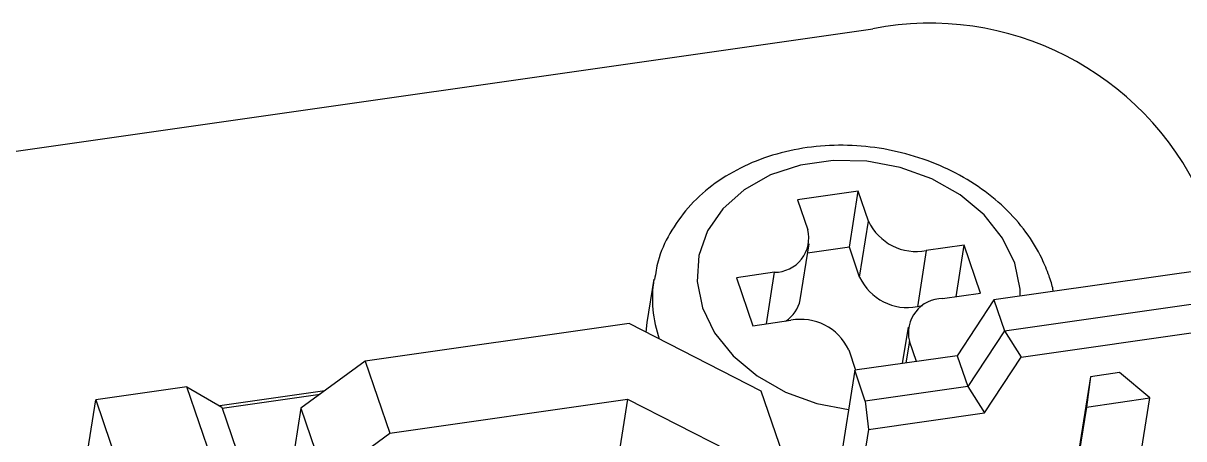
# Model space of a CAD drawing. Header units: millimetres. Extents: x 5 to 415, y 5 to 292.
# Drawn here: x 340.32 to 348.89, y 240.26 to 243.33 of the extents above; entities that cross this region are included whole.
import ezdxf

# ---------------------------------------------------------------- set-up
doc = ezdxf.new("R2010")
doc.units = ezdxf.units.MM

msp = doc.modelspace()

# ---------------------------------------------------------------- linework, layer by layer
at = {"color": 7, "linetype": 'Continuous', "lineweight": 25}
for p, q in [((310.0927, 238.0798), (346.5982, 243.2886)), ((346.4913, 242.0896), (346.0431, 242.0256)), ((346.0431, 242.0256), (346.1185, 241.8042)), ((346.4253, 241.6759), (346.4913, 242.0896)), ((346.5668, 241.8682), (346.4913, 242.0896)), ((346.5008, 241.4545), (346.5668, 241.8682)), ((346.0619, 241.2874), (346.1279, 241.7011)), ((346.4253, 241.6759), (346.1168, 241.6318)), ((346.5008, 241.4545), (346.4253, 241.6759)), ((347.2737, 241.6905), (346.9935, 241.6505)), ((347.2131, 241.3104), (347.2737, 241.6905)), ((347.3944, 241.3363), (347.2737, 241.6905)), ((346.9935, 241.6505), (346.9275, 241.2368)), ((350.0322, 241.6493), (347.4924, 241.2869)), ((344.9818, 241.4388), (344.931, 241.1206)), ((345.8728, 241.4906), (345.5926, 241.4506)), ((345.5926, 241.4506), (345.7133, 241.0964)), ((347.1142, 241.2963), (347.3944, 241.3363)), ((347.57, 241.0592), (349.7736, 241.3737)), ((346.9664, 241.2424), (346.9275, 241.2368)), ((347.4924, 241.2869), (347.2215, 240.8751)), ((347.4924, 241.2869), (347.57, 241.0592)), ((344.7992, 241.1117), (342.851, 240.8337)), ((345.7746, 240.6141), (344.7992, 241.1117)), ((344.931, 241.1206), (344.9226, 241.0488)), ((345.7133, 241.0964), (345.9935, 241.1364)), ((346.8591, 241.0858), (346.8163, 240.8172)), ((347.6944, 240.8643), (349.653, 241.1438)), ((346.9199, 240.832), (346.8685, 240.9827)), ((347.57, 241.0592), (347.2991, 240.6474)), ((347.57, 241.0592), (347.6944, 240.8643)), ((346.4202, 240.9187), (346.4716, 240.7681)), ((342.851, 240.8337), (342.3753, 240.4872)), ((342.851, 240.8337), (343.032, 240.3024)), ((347.2215, 240.8751), (346.465, 240.7671)), ((347.2215, 240.8751), (347.2991, 240.6474)), ((347.4235, 240.4524), (347.6944, 240.8643)), ((346.465, 240.7671), (346.2282, 239.283)), ((346.5426, 240.5394), (346.465, 240.7671)), ((348.4208, 240.7502), (348.205, 240.7195)), ((348.643, 240.5627), (348.4208, 240.7502)), ((341.5331, 240.6456), (340.8607, 240.5497)), ((341.7142, 240.1143), (341.5331, 240.6456)), ((341.5331, 240.6456), (341.7908, 240.4958)), ((347.2991, 240.6474), (346.5426, 240.5394)), ((347.2991, 240.6474), (347.4235, 240.4524)), ((348.205, 240.7195), (347.8496, 238.4917)), ((348.205, 240.7195), (348.1757, 240.4961)), ((342.5511, 240.6152), (341.7757, 240.5046)), ((343.032, 240.3024), (344.7882, 240.5529)), ((344.7882, 240.5529), (344.5334, 238.956)), ((344.7882, 240.5529), (345.5197, 240.1798)), ((348.1283, 233.7072), (345.7746, 240.6141)), ((348.1757, 240.4961), (348.643, 240.5627)), ((348.2876, 238.335), (348.643, 240.5627)), ((340.3631, 237.4308), (340.8607, 240.5497)), ((340.8607, 240.5497), (343.4212, 233.0356)), ((341.7908, 240.4958), (341.9719, 239.9645)), ((342.3753, 240.4872), (342.33, 240.2031)), ((342.3753, 240.4872), (342.5563, 239.9559)), ((346.5426, 240.5394), (346.5661, 240.3301)), ((348.1757, 240.4961), (347.8204, 238.2683)), ((346.5661, 240.3301), (347.4235, 240.4524)), ((342.5563, 239.9559), (343.032, 240.3024)), ((346.5661, 240.3301), (346.3446, 238.9415))]:
    msp.add_line(p, q, dxfattribs=at)
at = {"color": 8, "linetype": 'Continuous', "lineweight": 25}
for p, q in [((345.8122, 241.1105), (345.8728, 241.4906)), ((346.8685, 240.9827), (346.8427, 240.821)), ((341.7936, 240.4877), (342.518, 240.5911))]:
    msp.add_line(p, q, dxfattribs=at)
at = {"color": 8, "linetype": 'Continuous', "lineweight": 25, "flags": 128}
for points in [[(347.6463, 241.558), (347.5565, 241.7437), (347.4204, 241.9142), (347.2437, 242.0619), (347.0342, 242.1804), (346.8011, 242.2645), (346.5545, 242.3105), (346.3053, 242.3165), (346.0643, 242.2821), (345.8421, 242.2089), (345.6483, 242.1), (345.4915, 241.9603), (345.3785, 241.7958), (345.3142, 241.6137), (345.3014, 241.422), (345.3408, 241.229), (345.4305, 241.0432), (345.5667, 240.8728), (345.7433, 240.7251), (345.9528, 240.6066), (346.1859, 240.5225), (346.4189, 240.4779)], [(347.6873, 241.3147), (347.6856, 241.365), (347.6463, 241.558)]]:
    msp.add_lwpolyline(points, dxfattribs=at)
at = {"color": 7, "linetype": 'Continuous', "lineweight": 25}
for centre, radius, start, end in [((347.0202, 241.1208), 2.2085, 24.97912, 101.01579), ((346.9205, 242.0346), 0.3909, 205.18827, 280.76112), ((345.8729, 241.7436), 0.253, 269.97434, 13.87539), ((346.8545, 241.6209), 0.3909, 205.18827, 280.76112), ((345.8314, 241.3304), 0.2344, 301.68998, 349.44397), ((347.1141, 241.0434), 0.253, 89.97434, 193.87539), ((346.0665, 240.7524), 0.3909, 25.18827, 100.76112)]:
    msp.add_arc(centre, radius, start, end, dxfattribs=at)
at = {"color": 8, "linetype": 'Continuous', "lineweight": 25}
msp.add_arc((345.8886, 241.2988), 0.9176, 171.20703, 199.12519, dxfattribs=at)
at = {"color": 7, "linetype": 'Continuous', "lineweight": 25}
for points, knots in [([(347.8998, 241.4638), (347.8835, 241.5064), (347.8403, 241.6194), (347.7338, 241.7918), (347.5748, 241.9718), (347.38, 242.1284), (347.1556, 242.2568), (346.9086, 242.3526), (346.6469, 242.4126), (346.3787, 242.4345), (346.1121, 242.4174), (345.8556, 242.361), (345.6173, 242.2662), (345.4059, 242.1351), (345.2286, 241.972), (345.0951, 241.7825), (345.012, 241.6017), (344.9942, 241.4831), (344.9874, 241.4383)], [0, 0, 0, 0, 0.038502, 0.10216, 0.166481, 0.231703, 0.297548, 0.36375, 0.430146, 0.4967, 0.563437, 0.630379, 0.697469, 0.764479, 0.831004, 0.896561, 0.960855, 1, 1, 1, 1]), ([(347.9305, 241.3494), (347.93, 241.354), (347.9253, 241.3929), (347.9118, 241.4305), (347.8998, 241.4638)], [0, 0, 0, 0, 0.1164267, 1, 1, 1, 1])]:
    msp.add_open_spline(points, degree=3, knots=knots, dxfattribs=at)

doc.saveas('drawing.dxf')
